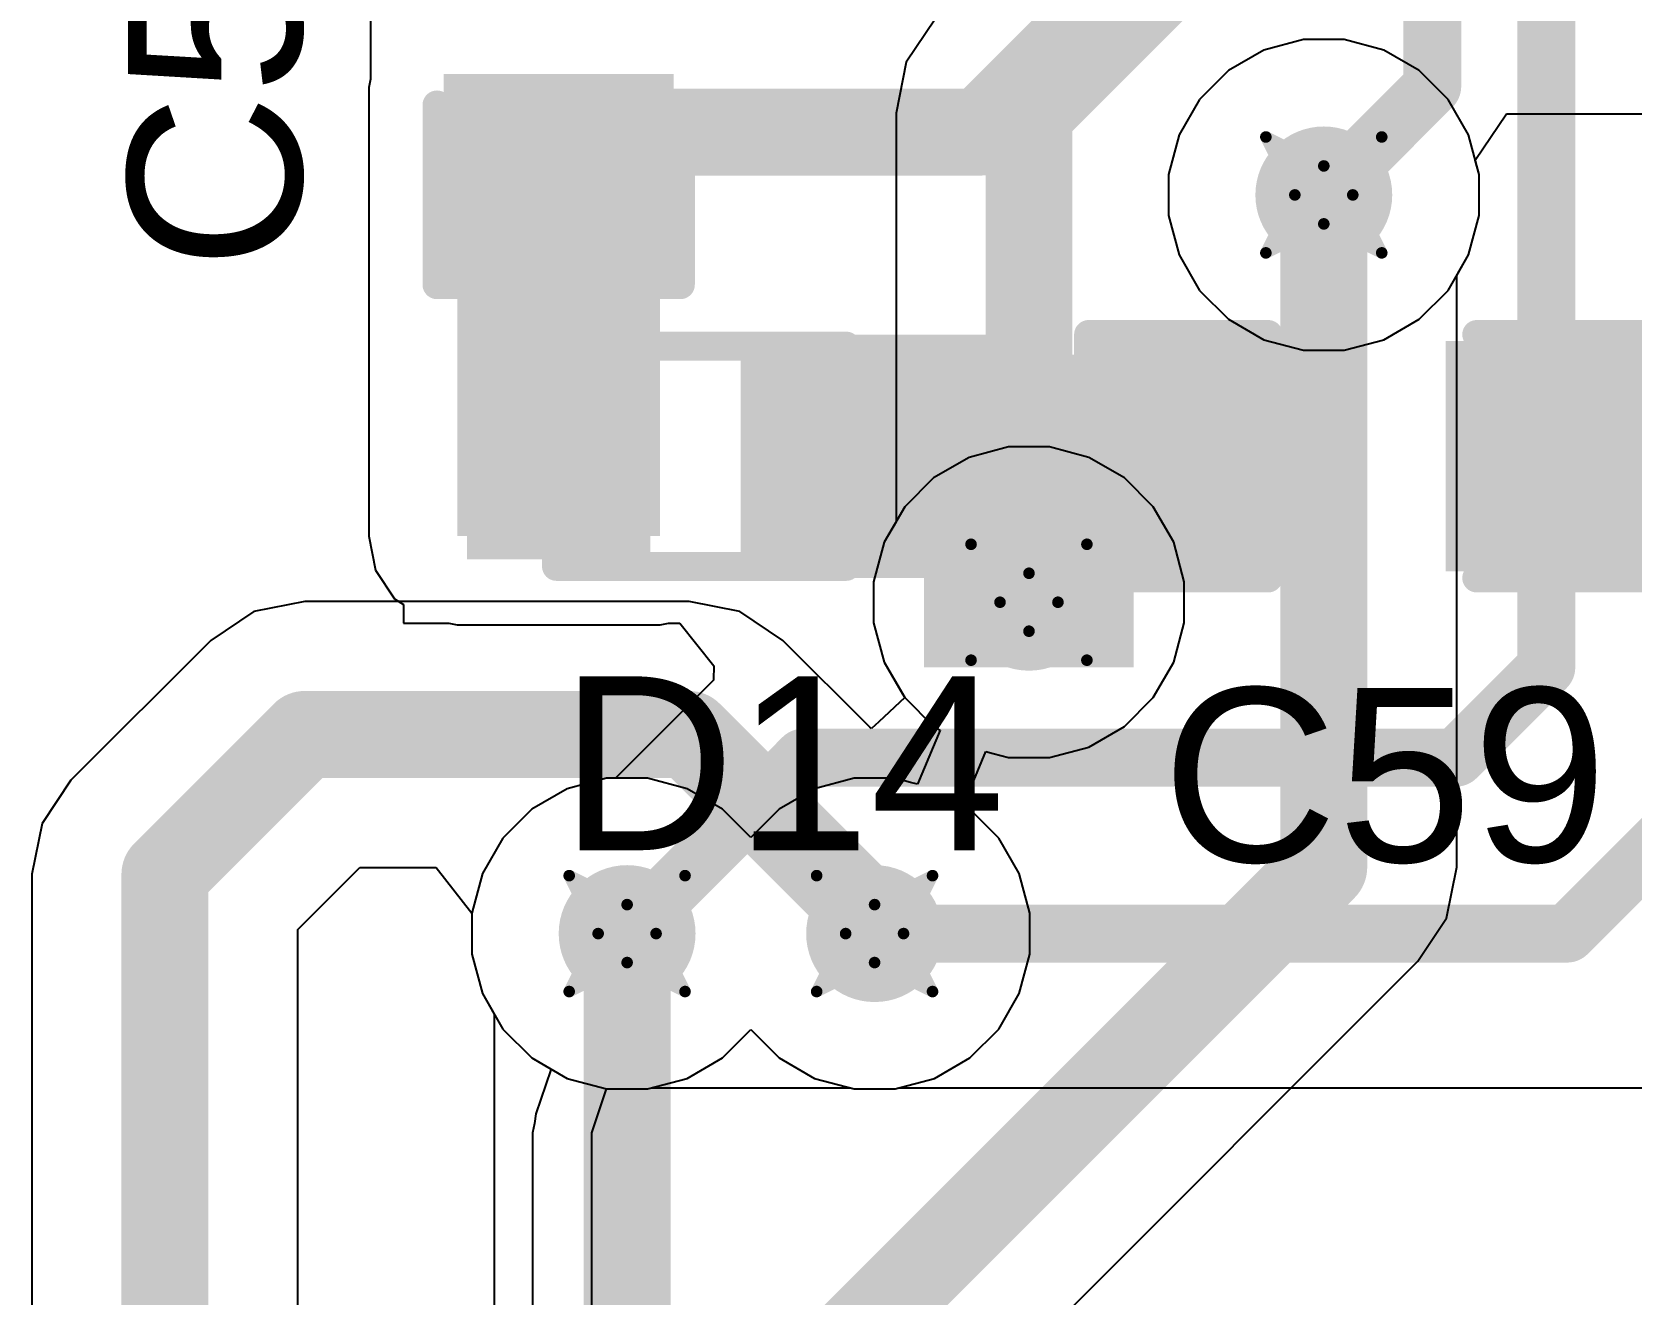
# Model space of a CAD drawing. Header units: inches. Extents: x -36 to 349, y -11 to 240.
# Drawn here: x 154.14 to 161.15, y 12.74 to 18.27 of the extents above; entities that cross this region are included whole.
import ezdxf

# ---------------------------------------------------------------- set-up
doc = ezdxf.new("R2010")
doc.units = ezdxf.units.IN
for name, color, linetype in [('Bottom Layer', 5, 'Continuous'), ('Drill Drawing', 1, 'Continuous'), ('Layer 1', 16, 'Continuous'), ('Layer 2', 76, 'Continuous'), ('Top Layer', 1, 'Continuous'), ('Top Overlay', 2, 'Continuous'), ('Top Paste', 8, 'Continuous'), ('Top Solder', 216, 'Continuous'), ('Via Holes', 16, 'Continuous')]:
    doc.layers.add(name, color=color, linetype=linetype)
doc.styles.add('Arial', font='', dxfattribs={"height": 0.2})
doc.styles.get('Arial').set_extended_font_data('Arial')

# ---------------------------------------------------------------- blocks, each defined once
blk = doc.blocks.new('SOD_523_385')
at = {"layer": 'Top Layer'}
for points in [[(-0.9, 0.35), (-0.3, 0.35), (-0.3, -0.35), (-0.9, -0.35)], [(0.3, 0.35), (0.9, 0.35), (0.9, -0.35), (0.3, -0.35)]]:
    blk.add_hatch(color=1, dxfattribs=at).paths.add_polyline_path(points)
at = {"layer": 'Top Overlay'}
for points in [[(0.6604, 0.3555), (1.4224, 0.3555), (1.4224, 0.5333), (0.6604, 0.5333)], [(0.9398, -0.3811), (1.4224, -0.3811), (1.4224, 0.3809), (0.9398, 0.3809)], [(0.6604, -0.5335), (1.4224, -0.5335), (1.4224, -0.3557), (0.6604, -0.3557)]]:
    blk.add_hatch(color=2, dxfattribs=at).paths.add_polyline_path(points)
at = {"layer": 'Top Paste'}
for points in [[(-0.9, 0.35), (-0.3, 0.35), (-0.3, -0.35), (-0.9, -0.35)], [(0.3, 0.35), (0.9, 0.35), (0.9, -0.35), (0.3, -0.35)]]:
    blk.add_hatch(color=8, dxfattribs=at).paths.add_polyline_path(points)
at = {"layer": 'Top Solder'}
for points in [[(-1.0016, 0.4516), (-0.1984, 0.4516), (-0.1984, -0.4516), (-1.0016, -0.4516)], [(0.1984, 0.4516), (1.0016, 0.4516), (1.0016, -0.4516), (0.1984, -0.4516)]]:
    blk.add_hatch(color=216, dxfattribs=at).paths.add_polyline_path(points)
at = {"layer": 'Top Overlay'}
for points in [[(-0.6096, 0.4826, 0.127, 0.127, 0), (0.6604, 0.4826, 0.127, 0.127, 0)], [(-0.6096, 0.4318, 0.127, 0.127, 0), (-0.6096, 0.4818, 0.127, 0.127, 0)], [(-0.6096, -0.4818, 0.127, 0.127, 0), (-0.6096, -0.4318, 0.127, 0.127, 0)], [(-0.6096, -0.4826, 0.127, 0.127, 0), (0.6604, -0.4826, 0.127, 0.127, 0)]]:
    blk.add_lwpolyline(points, format="xyseb", dxfattribs=at)
for points in [[(-0.6414, 0.4826, 0.0635, 0.0635, 1), (-0.5779, 0.4826, 0.0635, 0.0635, 1)], [(-0.6414, 0.4818, 0.0635, 0.0635, 1), (-0.5779, 0.4818, 0.0635, 0.0635, 1)], [(-0.6414, 0.4318, 0.0635, 0.0635, 1), (-0.5779, 0.4318, 0.0635, 0.0635, 1)], [(0.6286, 0.4826, 0.0635, 0.0635, 1), (0.6921, 0.4826, 0.0635, 0.0635, 1)], [(-0.6414, -0.4318, 0.0635, 0.0635, 1), (-0.5779, -0.4318, 0.0635, 0.0635, 1)], [(-0.6414, -0.4818, 0.0635, 0.0635, 1), (-0.5779, -0.4818, 0.0635, 0.0635, 1)], [(-0.6414, -0.4826, 0.0635, 0.0635, 1), (-0.5779, -0.4826, 0.0635, 0.0635, 1)], [(0.6286, -0.4826, 0.0635, 0.0635, 1), (0.6921, -0.4826, 0.0635, 0.0635, 1)]]:
    blk.add_lwpolyline(points, format="xyseb", close=True, dxfattribs=at)
blk = doc.blocks.new('C___0603_450')
at = {"layer": 'Top Layer'}
for points in [[(-0.381, 0.4445), (-0.381, -0.4445), (-1.143, -0.4445), (-1.143, 0.4445)], [(1.143, 0.4445), (1.143, -0.4445), (0.381, -0.4445), (0.381, 0.4445)]]:
    blk.add_hatch(color=1, dxfattribs=at).paths.add_polyline_path(points)
at = {"layer": 'Top Paste'}
for points in [[(-0.381, 0.4445), (-0.381, -0.4445), (-1.143, -0.4445), (-1.143, 0.4445)], [(1.143, 0.4445), (1.143, -0.4445), (0.381, -0.4445), (0.381, 0.4445)]]:
    blk.add_hatch(color=8, dxfattribs=at).paths.add_polyline_path(points)
at = {"layer": 'Top Solder'}
for points in [[(-0.321, 0.5045), (-0.321, -0.5045), (-1.203, -0.5045), (-1.203, 0.5045)], [(1.203, 0.5045), (1.203, -0.5045), (0.321, -0.5045), (0.321, 0.5045)]]:
    blk.add_hatch(color=216, dxfattribs=at).paths.add_polyline_path(points)
at = {"layer": 'Top Overlay'}
for points in [[(-1.2446, -0.5334, 0.127, 0.127, 0), (-1.2446, 0.5334, 0.127, 0.127, 0)], [(-1.2446, 0.5334, 0.127, 0.127, 0), (-0.4572, 0.5334, 0.127, 0.127, 0)], [(0.4572, 0.5334, 0.127, 0.127, 0), (1.2446, 0.5334, 0.127, 0.127, 0)], [(1.2446, -0.5334, 0.127, 0.127, 0), (1.2446, 0.5334, 0.127, 0.127, 0)], [(-1.2446, -0.5334, 0.127, 0.127, 0), (-0.4572, -0.5334, 0.127, 0.127, 0)], [(0.4572, -0.5334, 0.127, 0.127, 0), (1.2446, -0.5334, 0.127, 0.127, 0)]]:
    blk.add_lwpolyline(points, format="xyseb", dxfattribs=at)
for points in [[(-1.2764, 0.5334, 0.0635, 0.0635, 1), (-1.2129, 0.5334, 0.0635, 0.0635, 1)], [(-1.2764, 0.5334, 0.0635, 0.0635, 1), (-1.2129, 0.5334, 0.0635, 0.0635, 1)], [(-0.489, 0.5334, 0.0635, 0.0635, 1), (-0.4255, 0.5334, 0.0635, 0.0635, 1)], [(0.4254, 0.5334, 0.0635, 0.0635, 1), (0.4889, 0.5334, 0.0635, 0.0635, 1)], [(1.2128, 0.5334, 0.0635, 0.0635, 1), (1.2763, 0.5334, 0.0635, 0.0635, 1)], [(1.2128, 0.5334, 0.0635, 0.0635, 1), (1.2763, 0.5334, 0.0635, 0.0635, 1)], [(-1.2764, -0.5334, 0.0635, 0.0635, 1), (-1.2129, -0.5334, 0.0635, 0.0635, 1)], [(-1.2764, -0.5334, 0.0635, 0.0635, 1), (-1.2129, -0.5334, 0.0635, 0.0635, 1)], [(-0.489, -0.5334, 0.0635, 0.0635, 1), (-0.4255, -0.5334, 0.0635, 0.0635, 1)], [(0.4254, -0.5334, 0.0635, 0.0635, 1), (0.4889, -0.5334, 0.0635, 0.0635, 1)], [(1.2128, -0.5334, 0.0635, 0.0635, 1), (1.2763, -0.5334, 0.0635, 0.0635, 1)], [(1.2128, -0.5334, 0.0635, 0.0635, 1), (1.2763, -0.5334, 0.0635, 0.0635, 1)]]:
    blk.add_lwpolyline(points, format="xyseb", close=True, dxfattribs=at)
blk = doc.blocks.new('C___0603_451')
at = {"layer": 'Top Layer'}
for points in [[(-0.381, 0.4445), (-0.381, -0.4445), (-1.143, -0.4445), (-1.143, 0.4445)], [(1.143, 0.4445), (1.143, -0.4445), (0.381, -0.4445), (0.381, 0.4445)]]:
    blk.add_hatch(color=1, dxfattribs=at).paths.add_polyline_path(points)
at = {"layer": 'Top Paste'}
for points in [[(-0.381, 0.4445), (-0.381, -0.4445), (-1.143, -0.4445), (-1.143, 0.4445)], [(1.143, 0.4445), (1.143, -0.4445), (0.381, -0.4445), (0.381, 0.4445)]]:
    blk.add_hatch(color=8, dxfattribs=at).paths.add_polyline_path(points)
at = {"layer": 'Top Solder'}
for points in [[(-0.321, 0.5045), (-0.321, -0.5045), (-1.203, -0.5045), (-1.203, 0.5045)], [(1.203, 0.5045), (1.203, -0.5045), (0.321, -0.5045), (0.321, 0.5045)]]:
    blk.add_hatch(color=216, dxfattribs=at).paths.add_polyline_path(points)
at = {"layer": 'Top Overlay'}
for points in [[(-1.2446, 0.5334, 0.127, 0.127, 0), (-1.2446, -0.5334, 0.127, 0.127, 0)], [(-1.2446, 0.5334, 0.127, 0.127, 0), (-0.4572, 0.5334, 0.127, 0.127, 0)], [(0.4572, 0.5334, 0.127, 0.127, 0), (1.2446, 0.5334, 0.127, 0.127, 0)], [(1.2446, 0.5334, 0.127, 0.127, 0), (1.2446, -0.5334, 0.127, 0.127, 0)], [(-1.2446, -0.5334, 0.127, 0.127, 0), (-0.4572, -0.5334, 0.127, 0.127, 0)], [(0.4572, -0.5334, 0.127, 0.127, 0), (1.2446, -0.5334, 0.127, 0.127, 0)]]:
    blk.add_lwpolyline(points, format="xyseb", dxfattribs=at)
for points in [[(-1.2763, 0.5334, 0.0635, 0.0635, 1), (-1.2128, 0.5334, 0.0635, 0.0635, 1)], [(-1.2763, 0.5334, 0.0635, 0.0635, 1), (-1.2128, 0.5334, 0.0635, 0.0635, 1)], [(-0.4889, 0.5334, 0.0635, 0.0635, 1), (-0.4254, 0.5334, 0.0635, 0.0635, 1)], [(0.4255, 0.5334, 0.0635, 0.0635, 1), (0.489, 0.5334, 0.0635, 0.0635, 1)], [(1.2129, 0.5334, 0.0635, 0.0635, 1), (1.2764, 0.5334, 0.0635, 0.0635, 1)], [(1.2129, 0.5334, 0.0635, 0.0635, 1), (1.2764, 0.5334, 0.0635, 0.0635, 1)], [(-1.2763, -0.5334, 0.0635, 0.0635, 1), (-1.2128, -0.5334, 0.0635, 0.0635, 1)], [(-1.2763, -0.5334, 0.0635, 0.0635, 1), (-1.2128, -0.5334, 0.0635, 0.0635, 1)], [(-0.4889, -0.5334, 0.0635, 0.0635, 1), (-0.4254, -0.5334, 0.0635, 0.0635, 1)], [(0.4255, -0.5334, 0.0635, 0.0635, 1), (0.489, -0.5334, 0.0635, 0.0635, 1)], [(1.2129, -0.5334, 0.0635, 0.0635, 1), (1.2764, -0.5334, 0.0635, 0.0635, 1)], [(1.2129, -0.5334, 0.0635, 0.0635, 1), (1.2764, -0.5334, 0.0635, 0.0635, 1)]]:
    blk.add_lwpolyline(points, format="xyseb", close=True, dxfattribs=at)

msp = doc.modelspace()

# ---------------------------------------------------------------- hatches: boundary and pattern name
at = {"layer": 'Bottom Layer'}
h = msp.add_hatch(color=5, dxfattribs=at)
edge = h.paths.add_edge_path()
edge.add_arc((159.8031, 17.5536), 0.3, 0, 360)
h = msp.add_hatch(color=5, dxfattribs=at)
edge = h.paths.add_edge_path()
edge.add_arc((158.5105, 15.7686), 0.3, 0, 360)
h = msp.add_hatch(color=5, dxfattribs=at)
edge = h.paths.add_edge_path()
edge.add_arc((156.7486, 14.3164), 0.3, 0, 360)
h = msp.add_hatch(color=5, dxfattribs=at)
edge = h.paths.add_edge_path()
edge.add_arc((157.8336, 14.3164), 0.3, 0, 360)
at = {"layer": 'Layer 1'}
h = msp.add_hatch(color=16, dxfattribs=at)
edge = h.paths.add_edge_path()
edge.add_arc((159.8031, 17.5536), 0.3, 0, 360)
h = msp.add_hatch(color=16, dxfattribs=at)
edge = h.paths.add_edge_path()
edge.add_arc((158.5105, 15.7686), 0.3, 0, 360)
h = msp.add_hatch(color=16, dxfattribs=at)
edge = h.paths.add_edge_path()
edge.add_arc((156.7486, 14.3164), 0.3, 0, 360)
h = msp.add_hatch(color=16, dxfattribs=at)
edge = h.paths.add_edge_path()
edge.add_arc((157.8336, 14.3164), 0.3, 0, 360)
at = {"layer": 'Layer 2'}
h = msp.add_hatch(color=76, dxfattribs=at)
edge = h.paths.add_edge_path()
edge.add_arc((159.8031, 17.5536), 0.3, 0, 360)
h = msp.add_hatch(color=76, dxfattribs=at)
edge = h.paths.add_edge_path()
edge.add_arc((158.5105, 15.7686), 0.3, 0, 360)
h = msp.add_hatch(color=76, dxfattribs=at)
edge = h.paths.add_edge_path()
edge.add_arc((156.7486, 14.3164), 0.3, 0, 360)
h = msp.add_hatch(color=76, dxfattribs=at)
edge = h.paths.add_edge_path()
edge.add_arc((157.8336, 14.3164), 0.3, 0, 360)
at = {"layer": 'Top Layer'}
for points in [[(156.0041, 16.0584), (156.8931, 16.0584), (156.8931, 18.024), (156.0041, 18.024)], [(157.3486, 15.9639), (159.6356, 15.9639), (159.6356, 16.8529), (157.3486, 16.8529)], [(158.0502, 15.483), (158.9702, 15.483), (158.9702, 16.8529), (158.0502, 16.8529)]]:
    msp.add_hatch(color=1, dxfattribs=at).paths.add_polyline_path(points)
h = msp.add_hatch(color=1, dxfattribs=at)
edge = h.paths.add_edge_path()
edge.add_arc((159.8031, 17.5536), 0.3, 0, 360)
h = msp.add_hatch(color=1, dxfattribs=at)
edge = h.paths.add_edge_path()
edge.add_arc((158.5105, 15.7686), 0.3, 0, 360)
h = msp.add_hatch(color=1, dxfattribs=at)
edge = h.paths.add_edge_path()
edge.add_arc((156.7486, 14.3164), 0.3, 0, 360)
h = msp.add_hatch(color=1, dxfattribs=at)
edge = h.paths.add_edge_path()
edge.add_arc((157.8336, 14.3164), 0.3, 0, 360)
at = {"layer": 'Via Holes'}
h = msp.add_hatch(color=7, dxfattribs=at)
edge = h.paths.add_edge_path()
edge.add_arc((159.8031, 17.5536), 0.15, 0, 360)
h = msp.add_hatch(color=7, dxfattribs=at)
edge = h.paths.add_edge_path()
edge.add_arc((158.5105, 15.7686), 0.15, 0, 360)
h = msp.add_hatch(color=7, dxfattribs=at)
edge = h.paths.add_edge_path()
edge.add_arc((156.7486, 14.3164), 0.15, 0, 360)
h = msp.add_hatch(color=7, dxfattribs=at)
edge = h.paths.add_edge_path()
edge.add_arc((157.8336, 14.3164), 0.15, 0, 360)

# ---------------------------------------------------------------- linework, layer by layer
at = {"layer": 'Bottom Layer'}
for p, q in [((158.0985, 18.3246), (157.9722, 18.1356)), ((157.9722, 18.1356), (157.9279, 17.9126)), ((157.9279, 17.9126), (157.9279, 16.1214)), ((160.4674, 17.7055), (160.6035, 17.9085)), ((160.6035, 17.9085), (161.6272, 17.9085)), ((160.4841, 17.6433), (160.4674, 17.7055)), ((160.4841, 17.464), (160.4841, 17.6433)), ((160.4377, 17.2908), (160.4841, 17.464)), ((160.3858, 17.2009), (160.4377, 17.2908)), ((160.3858, 14.6077), (160.3858, 17.2009)), ((157.9279, 16.1214), (157.876, 16.0315)), ((157.876, 16.0315), (157.8295, 15.8583)), ((157.8295, 15.8583), (157.8295, 15.679)), ((155.112, 15.7276), (154.923, 15.6012)), ((155.335, 15.7719), (155.112, 15.7276)), ((157.02, 15.7719), (155.335, 15.7719)), ((157.243, 15.7276), (157.02, 15.7719)), ((157.432, 15.6012), (157.243, 15.7276)), ((157.8295, 15.679), (157.876, 15.5058)), ((154.923, 15.6012), (154.31, 14.9883)), ((157.8125, 15.2207), (157.432, 15.6012)), ((157.876, 15.5058), (157.9558, 15.3674)), ((157.9558, 15.3674), (157.9656, 15.3505)), ((157.9656, 15.3505), (157.8515, 15.2445)), ((157.8198, 15.215), (157.8125, 15.2207)), ((157.8515, 15.2445), (157.8198, 15.215)), ((157.8515, 15.2445), (157.8515, 15.2445)), ((154.31, 14.9883), (154.1837, 14.7992)), ((154.1837, 14.7992), (154.1393, 14.5762)), ((155.3047, 14.3349), (155.5764, 14.6065)), ((155.5764, 14.6065), (155.9112, 14.6065)), ((155.9112, 14.6065), (156.0676, 14.406)), ((160.3414, 14.3847), (160.3858, 14.6077)), ((154.1393, 14.5762), (154.1393, 8.694)), ((156.0676, 14.406), (156.0676, 14.2267)), ((160.2151, 14.1957), (160.3414, 14.3847)), ((155.3047, 9.3529), (155.3047, 14.3349)), ((156.0676, 14.2267), (156.114, 14.0535)), ((158.3105, 12.2911), (160.2151, 14.1957)), ((156.114, 14.0535), (156.1659, 13.9636)), ((156.1659, 13.9636), (156.1659, 9.5165))]:
    msp.add_line(p, q, dxfattribs=at)
for points in [[(158.5105, 17.9126, 0.381, 0.381, 0), (159.0892, 18.4912, 0.381, 0.381, 0)], [(158.5105, 15.7686, 0.381, 0.381, 0), (158.5105, 17.9126, 0.381, 0.381, 0)], [(159.8031, 14.6077, 0.381, 0.381, 0), (159.8031, 17.5536, 0.381, 0.381, 0)], [(154.722, 14.5762, 0.381, 0.381, 0), (155.335, 15.1892, 0.381, 0.381, 0)], [(155.335, 15.1892, 0.381, 0.381, 0), (157.02, 15.1892, 0.381, 0.381, 0)], [(157.02, 15.1892, 0.381, 0.381, 0), (157.8336, 14.3756, 0.381, 0.381, 0)], [(157.7278, 12.5324, 0.381, 0.381, 0), (159.8031, 14.6077, 0.381, 0.381, 0)], [(154.722, 8.3412, 0.381, 0.381, 0), (154.722, 14.5762, 0.381, 0.381, 0)], [(157.8336, 14.3164, 0.381, 0.381, 0), (157.8336, 14.3756, 0.381, 0.381, 0)], [(156.7486, 7.8778, 0.381, 0.381, 0), (156.7486, 14.3164, 0.381, 0.381, 0)]]:
    msp.add_lwpolyline(points, format="xyseb", dxfattribs=at)
for points in [[(158.4153, 17.9126, 0.1905, 0.1905, 1), (158.6058, 17.9126, 0.1905, 0.1905, 1)], [(158.4153, 17.9126, 0.1905, 0.1905, 1), (158.6058, 17.9126, 0.1905, 0.1905, 1)], [(159.7078, 17.5536, 0.1905, 0.1905, 1), (159.8983, 17.5536, 0.1905, 0.1905, 1)], [(158.4153, 15.7686, 0.1905, 0.1905, 1), (158.6058, 15.7686, 0.1905, 0.1905, 1)], [(155.2398, 15.1892, 0.1905, 0.1905, 1), (155.4303, 15.1892, 0.1905, 0.1905, 1)], [(155.2398, 15.1892, 0.1905, 0.1905, 1), (155.4303, 15.1892, 0.1905, 0.1905, 1)], [(156.9248, 15.1892, 0.1905, 0.1905, 1), (157.1153, 15.1892, 0.1905, 0.1905, 1)], [(156.9248, 15.1892, 0.1905, 0.1905, 1), (157.1153, 15.1892, 0.1905, 0.1905, 1)], [(159.7078, 14.6077, 0.1905, 0.1905, 1), (159.8983, 14.6077, 0.1905, 0.1905, 1)], [(159.7078, 14.6077, 0.1905, 0.1905, 1), (159.8983, 14.6077, 0.1905, 0.1905, 1)], [(154.6268, 14.5762, 0.1905, 0.1905, 1), (154.8173, 14.5762, 0.1905, 0.1905, 1)], [(154.6268, 14.5762, 0.1905, 0.1905, 1), (154.8173, 14.5762, 0.1905, 0.1905, 1)], [(157.7383, 14.3756, 0.1905, 0.1905, 1), (157.9288, 14.3756, 0.1905, 0.1905, 1)], [(157.7383, 14.3756, 0.1905, 0.1905, 1), (157.9288, 14.3756, 0.1905, 0.1905, 1)], [(156.6533, 14.3164, 0.1905, 0.1905, 1), (156.8438, 14.3164, 0.1905, 0.1905, 1)], [(157.7383, 14.3164, 0.1905, 0.1905, 1), (157.9288, 14.3164, 0.1905, 0.1905, 1)]]:
    msp.add_lwpolyline(points, format="xyseb", close=True, dxfattribs=at)
at = {"layer": 'Drill Drawing'}
for points in [[(159.5491, 17.8076, 0.0508, 0.0508, 0), (159.8031, 17.6806, 0.0508, 0.0508, 0)], [(159.5491, 17.8076, 0.0508, 0.0508, 0), (159.6761, 17.5536, 0.0508, 0.0508, 0)], [(159.8031, 17.6806, 0.0508, 0.0508, 0), (160.0571, 17.8076, 0.0508, 0.0508, 0)], [(159.9301, 17.5536, 0.0508, 0.0508, 0), (160.0571, 17.8076, 0.0508, 0.0508, 0)], [(159.5491, 17.2996, 0.0508, 0.0508, 0), (159.6761, 17.5536, 0.0508, 0.0508, 0)], [(159.9301, 17.5536, 0.0508, 0.0508, 0), (160.0571, 17.2996, 0.0508, 0.0508, 0)], [(159.5491, 17.2996, 0.0508, 0.0508, 0), (159.8031, 17.4266, 0.0508, 0.0508, 0)], [(159.8031, 17.4266, 0.0508, 0.0508, 0), (160.0571, 17.2996, 0.0508, 0.0508, 0)], [(158.2565, 16.0226, 0.0508, 0.0508, 0), (158.5105, 15.8956, 0.0508, 0.0508, 0)], [(158.2565, 16.0226, 0.0508, 0.0508, 0), (158.3835, 15.7686, 0.0508, 0.0508, 0)], [(158.5105, 15.8956, 0.0508, 0.0508, 0), (158.7645, 16.0226, 0.0508, 0.0508, 0)], [(158.6375, 15.7686, 0.0508, 0.0508, 0), (158.7645, 16.0226, 0.0508, 0.0508, 0)], [(158.2565, 15.5146, 0.0508, 0.0508, 0), (158.3835, 15.7686, 0.0508, 0.0508, 0)], [(158.6375, 15.7686, 0.0508, 0.0508, 0), (158.7645, 15.5146, 0.0508, 0.0508, 0)], [(158.2565, 15.5146, 0.0508, 0.0508, 0), (158.5105, 15.6416, 0.0508, 0.0508, 0)], [(158.5105, 15.6416, 0.0508, 0.0508, 0), (158.7645, 15.5146, 0.0508, 0.0508, 0)], [(156.4946, 14.5704, 0.0508, 0.0508, 0), (156.7486, 14.4434, 0.0508, 0.0508, 0)], [(156.4946, 14.5704, 0.0508, 0.0508, 0), (156.6216, 14.3164, 0.0508, 0.0508, 0)], [(156.7486, 14.4434, 0.0508, 0.0508, 0), (157.0026, 14.5704, 0.0508, 0.0508, 0)], [(156.8756, 14.3164, 0.0508, 0.0508, 0), (157.0026, 14.5704, 0.0508, 0.0508, 0)], [(157.5796, 14.5704, 0.0508, 0.0508, 0), (157.8336, 14.4434, 0.0508, 0.0508, 0)], [(157.5796, 14.5704, 0.0508, 0.0508, 0), (157.7066, 14.3164, 0.0508, 0.0508, 0)], [(157.8336, 14.4434, 0.0508, 0.0508, 0), (158.0876, 14.5704, 0.0508, 0.0508, 0)], [(157.9606, 14.3164, 0.0508, 0.0508, 0), (158.0876, 14.5704, 0.0508, 0.0508, 0)], [(156.4946, 14.0624, 0.0508, 0.0508, 0), (156.6216, 14.3164, 0.0508, 0.0508, 0)], [(156.8756, 14.3164, 0.0508, 0.0508, 0), (157.0026, 14.0624, 0.0508, 0.0508, 0)], [(157.5796, 14.0624, 0.0508, 0.0508, 0), (157.7066, 14.3164, 0.0508, 0.0508, 0)], [(157.9606, 14.3164, 0.0508, 0.0508, 0), (158.0876, 14.0624, 0.0508, 0.0508, 0)], [(156.4946, 14.0624, 0.0508, 0.0508, 0), (156.7486, 14.1894, 0.0508, 0.0508, 0)], [(156.7486, 14.1894, 0.0508, 0.0508, 0), (157.0026, 14.0624, 0.0508, 0.0508, 0)], [(157.5796, 14.0624, 0.0508, 0.0508, 0), (157.8336, 14.1894, 0.0508, 0.0508, 0)], [(157.8336, 14.1894, 0.0508, 0.0508, 0), (158.0876, 14.0624, 0.0508, 0.0508, 0)]]:
    msp.add_lwpolyline(points, format="xyseb", dxfattribs=at)
for points in [[(159.5364, 17.8076, 0.0254, 0.0254, 1), (159.5618, 17.8076, 0.0254, 0.0254, 1)], [(159.5364, 17.8076, 0.0254, 0.0254, 1), (159.5618, 17.8076, 0.0254, 0.0254, 1)], [(160.0444, 17.8076, 0.0254, 0.0254, 1), (160.0698, 17.8076, 0.0254, 0.0254, 1)], [(160.0444, 17.8076, 0.0254, 0.0254, 1), (160.0698, 17.8076, 0.0254, 0.0254, 1)], [(159.7904, 17.6806, 0.0254, 0.0254, 1), (159.8158, 17.6806, 0.0254, 0.0254, 1)], [(159.7904, 17.6806, 0.0254, 0.0254, 1), (159.8158, 17.6806, 0.0254, 0.0254, 1)], [(159.6634, 17.5536, 0.0254, 0.0254, 1), (159.6888, 17.5536, 0.0254, 0.0254, 1)], [(159.6634, 17.5536, 0.0254, 0.0254, 1), (159.6888, 17.5536, 0.0254, 0.0254, 1)], [(159.9174, 17.5536, 0.0254, 0.0254, 1), (159.9428, 17.5536, 0.0254, 0.0254, 1)], [(159.9174, 17.5536, 0.0254, 0.0254, 1), (159.9428, 17.5536, 0.0254, 0.0254, 1)], [(159.7904, 17.4266, 0.0254, 0.0254, 1), (159.8158, 17.4266, 0.0254, 0.0254, 1)], [(159.7904, 17.4266, 0.0254, 0.0254, 1), (159.8158, 17.4266, 0.0254, 0.0254, 1)], [(159.5364, 17.2996, 0.0254, 0.0254, 1), (159.5618, 17.2996, 0.0254, 0.0254, 1)], [(159.5364, 17.2996, 0.0254, 0.0254, 1), (159.5618, 17.2996, 0.0254, 0.0254, 1)], [(160.0444, 17.2996, 0.0254, 0.0254, 1), (160.0698, 17.2996, 0.0254, 0.0254, 1)], [(160.0444, 17.2996, 0.0254, 0.0254, 1), (160.0698, 17.2996, 0.0254, 0.0254, 1)], [(158.2438, 16.0226, 0.0254, 0.0254, 1), (158.2692, 16.0226, 0.0254, 0.0254, 1)], [(158.2438, 16.0226, 0.0254, 0.0254, 1), (158.2692, 16.0226, 0.0254, 0.0254, 1)], [(158.7518, 16.0226, 0.0254, 0.0254, 1), (158.7772, 16.0226, 0.0254, 0.0254, 1)], [(158.7518, 16.0226, 0.0254, 0.0254, 1), (158.7772, 16.0226, 0.0254, 0.0254, 1)], [(158.4978, 15.8956, 0.0254, 0.0254, 1), (158.5232, 15.8956, 0.0254, 0.0254, 1)], [(158.4978, 15.8956, 0.0254, 0.0254, 1), (158.5232, 15.8956, 0.0254, 0.0254, 1)], [(158.3708, 15.7686, 0.0254, 0.0254, 1), (158.3962, 15.7686, 0.0254, 0.0254, 1)], [(158.3708, 15.7686, 0.0254, 0.0254, 1), (158.3962, 15.7686, 0.0254, 0.0254, 1)], [(158.6248, 15.7686, 0.0254, 0.0254, 1), (158.6502, 15.7686, 0.0254, 0.0254, 1)], [(158.6248, 15.7686, 0.0254, 0.0254, 1), (158.6502, 15.7686, 0.0254, 0.0254, 1)], [(158.4978, 15.6416, 0.0254, 0.0254, 1), (158.5232, 15.6416, 0.0254, 0.0254, 1)], [(158.4978, 15.6416, 0.0254, 0.0254, 1), (158.5232, 15.6416, 0.0254, 0.0254, 1)], [(158.2438, 15.5146, 0.0254, 0.0254, 1), (158.2692, 15.5146, 0.0254, 0.0254, 1)], [(158.2438, 15.5146, 0.0254, 0.0254, 1), (158.2692, 15.5146, 0.0254, 0.0254, 1)], [(158.7518, 15.5146, 0.0254, 0.0254, 1), (158.7772, 15.5146, 0.0254, 0.0254, 1)], [(158.7518, 15.5146, 0.0254, 0.0254, 1), (158.7772, 15.5146, 0.0254, 0.0254, 1)], [(156.4819, 14.5704, 0.0254, 0.0254, 1), (156.5073, 14.5704, 0.0254, 0.0254, 1)], [(156.4819, 14.5704, 0.0254, 0.0254, 1), (156.5073, 14.5704, 0.0254, 0.0254, 1)], [(156.9899, 14.5704, 0.0254, 0.0254, 1), (157.0153, 14.5704, 0.0254, 0.0254, 1)], [(156.9899, 14.5704, 0.0254, 0.0254, 1), (157.0153, 14.5704, 0.0254, 0.0254, 1)], [(157.5669, 14.5704, 0.0254, 0.0254, 1), (157.5923, 14.5704, 0.0254, 0.0254, 1)], [(157.5669, 14.5704, 0.0254, 0.0254, 1), (157.5923, 14.5704, 0.0254, 0.0254, 1)], [(158.0749, 14.5704, 0.0254, 0.0254, 1), (158.1003, 14.5704, 0.0254, 0.0254, 1)], [(158.0749, 14.5704, 0.0254, 0.0254, 1), (158.1003, 14.5704, 0.0254, 0.0254, 1)], [(156.7359, 14.4434, 0.0254, 0.0254, 1), (156.7613, 14.4434, 0.0254, 0.0254, 1)], [(156.7359, 14.4434, 0.0254, 0.0254, 1), (156.7613, 14.4434, 0.0254, 0.0254, 1)], [(157.8209, 14.4434, 0.0254, 0.0254, 1), (157.8463, 14.4434, 0.0254, 0.0254, 1)], [(157.8209, 14.4434, 0.0254, 0.0254, 1), (157.8463, 14.4434, 0.0254, 0.0254, 1)], [(156.6089, 14.3164, 0.0254, 0.0254, 1), (156.6343, 14.3164, 0.0254, 0.0254, 1)], [(156.6089, 14.3164, 0.0254, 0.0254, 1), (156.6343, 14.3164, 0.0254, 0.0254, 1)], [(156.8629, 14.3164, 0.0254, 0.0254, 1), (156.8883, 14.3164, 0.0254, 0.0254, 1)], [(156.8629, 14.3164, 0.0254, 0.0254, 1), (156.8883, 14.3164, 0.0254, 0.0254, 1)], [(157.6939, 14.3164, 0.0254, 0.0254, 1), (157.7193, 14.3164, 0.0254, 0.0254, 1)], [(157.6939, 14.3164, 0.0254, 0.0254, 1), (157.7193, 14.3164, 0.0254, 0.0254, 1)], [(157.9479, 14.3164, 0.0254, 0.0254, 1), (157.9733, 14.3164, 0.0254, 0.0254, 1)], [(157.9479, 14.3164, 0.0254, 0.0254, 1), (157.9733, 14.3164, 0.0254, 0.0254, 1)], [(156.7359, 14.1894, 0.0254, 0.0254, 1), (156.7613, 14.1894, 0.0254, 0.0254, 1)], [(156.7359, 14.1894, 0.0254, 0.0254, 1), (156.7613, 14.1894, 0.0254, 0.0254, 1)], [(157.8209, 14.1894, 0.0254, 0.0254, 1), (157.8463, 14.1894, 0.0254, 0.0254, 1)], [(157.8209, 14.1894, 0.0254, 0.0254, 1), (157.8463, 14.1894, 0.0254, 0.0254, 1)], [(156.4819, 14.0624, 0.0254, 0.0254, 1), (156.5073, 14.0624, 0.0254, 0.0254, 1)], [(156.4819, 14.0624, 0.0254, 0.0254, 1), (156.5073, 14.0624, 0.0254, 0.0254, 1)], [(156.9899, 14.0624, 0.0254, 0.0254, 1), (157.0153, 14.0624, 0.0254, 0.0254, 1)], [(156.9899, 14.0624, 0.0254, 0.0254, 1), (157.0153, 14.0624, 0.0254, 0.0254, 1)], [(157.5669, 14.0624, 0.0254, 0.0254, 1), (157.5923, 14.0624, 0.0254, 0.0254, 1)], [(157.5669, 14.0624, 0.0254, 0.0254, 1), (157.5923, 14.0624, 0.0254, 0.0254, 1)], [(158.0749, 14.0624, 0.0254, 0.0254, 1), (158.1003, 14.0624, 0.0254, 0.0254, 1)], [(158.0749, 14.0624, 0.0254, 0.0254, 1), (158.1003, 14.0624, 0.0254, 0.0254, 1)]]:
    msp.add_lwpolyline(points, format="xyseb", close=True, dxfattribs=at)
at = {"layer": 'Layer 1'}
for p, q in [((159.7134, 18.2346), (159.5402, 18.1882)), ((159.8927, 18.2346), (159.7134, 18.2346)), ((160.0659, 18.1882), (159.8927, 18.2346)), ((159.5402, 18.1882), (159.3849, 18.0986)), ((160.2212, 18.0986), (160.0659, 18.1882)), ((159.3849, 18.0986), (159.2581, 17.9718)), ((160.348, 17.9718), (160.2212, 18.0986)), ((159.2581, 17.9718), (159.1685, 17.8165)), ((160.4377, 17.8165), (160.348, 17.9718)), ((159.1685, 17.8165), (159.1221, 17.6433)), ((160.4841, 17.6433), (160.4377, 17.8165)), ((159.1221, 17.6433), (159.1221, 17.464)), ((160.4841, 17.464), (160.4841, 17.6433)), ((159.1221, 17.464), (159.1685, 17.2908)), ((160.4377, 17.2908), (160.4841, 17.464)), ((159.1685, 17.2908), (159.2581, 17.1355)), ((160.348, 17.1355), (160.4377, 17.2908)), ((159.2581, 17.1355), (159.3849, 17.0087)), ((160.2212, 17.0087), (160.348, 17.1355)), ((159.3849, 17.0087), (159.5402, 16.9191)), ((160.0659, 16.9191), (160.2212, 17.0087)), ((159.5402, 16.9191), (159.7134, 16.8726)), ((159.8927, 16.8726), (160.0659, 16.9191)), ((159.7134, 16.8726), (159.8927, 16.8726)), ((158.4209, 16.4496), (158.2477, 16.4032)), ((158.6002, 16.4496), (158.4209, 16.4496)), ((158.7734, 16.4032), (158.6002, 16.4496)), ((158.2477, 16.4032), (158.0924, 16.3136)), ((158.9287, 16.3136), (158.7734, 16.4032)), ((158.0924, 16.3136), (157.9656, 16.1868)), ((159.0555, 16.1868), (158.9287, 16.3136)), ((157.9656, 16.1868), (157.876, 16.0315)), ((159.1451, 16.0315), (159.0555, 16.1868)), ((157.876, 16.0315), (157.8295, 15.8583)), ((159.1915, 15.8583), (159.1451, 16.0315)), ((157.8295, 15.8583), (157.8295, 15.679)), ((159.1915, 15.679), (159.1915, 15.8583)), ((157.8295, 15.679), (157.876, 15.5058)), ((159.1451, 15.5058), (159.1915, 15.679)), ((157.876, 15.5058), (157.9656, 15.3505)), ((159.0555, 15.3505), (159.1451, 15.5058)), ((157.9656, 15.3505), (158.0924, 15.2237)), ((158.9287, 15.2237), (159.0555, 15.3505)), ((158.0924, 15.2237), (158.1204, 15.2075)), ((158.7734, 15.134), (158.9287, 15.2237)), ((158.1204, 15.2075), (158.0224, 14.9708)), ((158.2237, 14.8775), (158.3218, 15.1142)), ((158.3218, 15.1142), (158.3532, 15.1058)), ((158.3532, 15.1058), (158.4209, 15.0876)), ((158.4209, 15.0876), (158.6002, 15.0876)), ((158.6002, 15.0876), (158.7734, 15.134)), ((156.4857, 14.951), (156.3305, 14.8613)), ((156.6589, 14.9974), (156.4857, 14.951)), ((156.8383, 14.9974), (156.6589, 14.9974)), ((157.0115, 14.951), (156.8383, 14.9974)), ((157.1667, 14.8613), (157.0115, 14.951)), ((157.5707, 14.951), (157.4154, 14.8613)), ((157.7439, 14.9974), (157.5707, 14.951)), ((157.9232, 14.9974), (157.7439, 14.9974)), ((157.991, 14.9792), (157.9232, 14.9974)), ((158.0224, 14.9708), (157.991, 14.9792)), ((158.2517, 14.8613), (158.2237, 14.8775)), ((156.3305, 14.8613), (156.2037, 14.7345)), ((157.2911, 14.737), (157.1667, 14.8613)), ((157.4154, 14.8613), (157.2911, 14.737)), ((158.3785, 14.7345), (158.2517, 14.8613)), ((156.2037, 14.7345), (156.114, 14.5792)), ((158.4682, 14.5792), (158.3785, 14.7345)), ((156.114, 14.5792), (156.0676, 14.406)), ((158.5146, 14.406), (158.4682, 14.5792)), ((156.0676, 14.406), (156.0676, 14.2267)), ((158.5146, 14.2267), (158.5146, 14.406)), ((156.0676, 14.2267), (156.114, 14.0535)), ((158.4682, 14.0535), (158.5146, 14.2267)), ((156.114, 14.0535), (156.2037, 13.8982)), ((158.3785, 13.8982), (158.4682, 14.0535)), ((156.2037, 13.8982), (156.3305, 13.7714)), ((157.1667, 13.7714), (157.2911, 13.8958)), ((157.2911, 13.8958), (157.4154, 13.7714)), ((158.2517, 13.7714), (158.3785, 13.8982)), ((156.3305, 13.7714), (156.4857, 13.6818)), ((157.0115, 13.6818), (157.1667, 13.7714)), ((157.4154, 13.7714), (157.5707, 13.6818)), ((158.0964, 13.6818), (158.2517, 13.7714)), ((156.4857, 13.6818), (156.6589, 13.6354)), ((156.8383, 13.6354), (157.0115, 13.6818)), ((157.5707, 13.6818), (157.7439, 13.6354)), ((157.9232, 13.6354), (158.0964, 13.6818)), ((156.6589, 13.6354), (156.8383, 13.6354)), ((157.7439, 13.6354), (157.9232, 13.6354))]:
    msp.add_line(p, q, dxfattribs=at)
at = {"layer": 'Layer 2'}
for p, q in [((159.7134, 18.2346), (159.5402, 18.1882)), ((159.8927, 18.2346), (159.7134, 18.2346)), ((160.0659, 18.1882), (159.8927, 18.2346)), ((159.5402, 18.1882), (159.3849, 18.0986)), ((160.2212, 18.0986), (160.0659, 18.1882)), ((159.3849, 18.0986), (159.2581, 17.9718)), ((160.348, 17.9718), (160.2212, 18.0986)), ((159.2581, 17.9718), (159.1685, 17.8165)), ((160.4377, 17.8165), (160.348, 17.9718)), ((159.1685, 17.8165), (159.1221, 17.6433)), ((160.4841, 17.6433), (160.4377, 17.8165)), ((159.1221, 17.6433), (159.1221, 17.464)), ((160.4841, 17.464), (160.4841, 17.6433)), ((159.1221, 17.464), (159.1685, 17.2908)), ((160.4377, 17.2908), (160.4841, 17.464)), ((159.1685, 17.2908), (159.2581, 17.1355)), ((160.348, 17.1355), (160.4377, 17.2908)), ((159.2581, 17.1355), (159.3849, 17.0087)), ((160.2212, 17.0087), (160.348, 17.1355)), ((159.3849, 17.0087), (159.5402, 16.9191)), ((160.0659, 16.9191), (160.2212, 17.0087)), ((159.5402, 16.9191), (159.7134, 16.8726)), ((159.8927, 16.8726), (160.0659, 16.9191)), ((159.7134, 16.8726), (159.8927, 16.8726)), ((158.4209, 16.4496), (158.2477, 16.4032)), ((158.6002, 16.4496), (158.4209, 16.4496)), ((158.7734, 16.4032), (158.6002, 16.4496)), ((158.2477, 16.4032), (158.0924, 16.3136)), ((158.9287, 16.3136), (158.7734, 16.4032)), ((158.0924, 16.3136), (157.9656, 16.1868)), ((159.0555, 16.1868), (158.9287, 16.3136)), ((157.9656, 16.1868), (157.876, 16.0315)), ((159.1451, 16.0315), (159.0555, 16.1868)), ((157.876, 16.0315), (157.8295, 15.8583)), ((159.1915, 15.8583), (159.1451, 16.0315)), ((157.8295, 15.8583), (157.8295, 15.679)), ((159.1915, 15.679), (159.1915, 15.8583)), ((157.8295, 15.679), (157.876, 15.5058)), ((159.1451, 15.5058), (159.1915, 15.679)), ((157.876, 15.5058), (157.9656, 15.3505)), ((159.0555, 15.3505), (159.1451, 15.5058)), ((157.9656, 15.3505), (158.0924, 15.2237)), ((158.9287, 15.2237), (159.0555, 15.3505)), ((158.0924, 15.2237), (158.1204, 15.2075)), ((158.7734, 15.134), (158.9287, 15.2237)), ((158.1204, 15.2075), (158.0224, 14.9708)), ((158.2237, 14.8775), (158.3218, 15.1142)), ((158.3218, 15.1142), (158.3532, 15.1058)), ((158.3532, 15.1058), (158.4209, 15.0876)), ((158.4209, 15.0876), (158.6002, 15.0876)), ((158.6002, 15.0876), (158.7734, 15.134)), ((156.4857, 14.951), (156.3305, 14.8613)), ((156.6589, 14.9974), (156.4857, 14.951)), ((156.8383, 14.9974), (156.6589, 14.9974)), ((157.0115, 14.951), (156.8383, 14.9974)), ((157.1667, 14.8613), (157.0115, 14.951)), ((157.5707, 14.951), (157.4154, 14.8613)), ((157.7439, 14.9974), (157.5707, 14.951)), ((157.9232, 14.9974), (157.7439, 14.9974)), ((157.991, 14.9792), (157.9232, 14.9974)), ((158.0224, 14.9708), (157.991, 14.9792)), ((158.2517, 14.8613), (158.2237, 14.8775)), ((156.3305, 14.8613), (156.2037, 14.7345)), ((157.2911, 14.737), (157.1667, 14.8613)), ((157.4154, 14.8613), (157.2911, 14.737)), ((158.3785, 14.7345), (158.2517, 14.8613)), ((156.2037, 14.7345), (156.114, 14.5792)), ((158.4682, 14.5792), (158.3785, 14.7345)), ((156.114, 14.5792), (156.0676, 14.406)), ((158.5146, 14.406), (158.4682, 14.5792)), ((156.0676, 14.406), (156.0676, 14.2267)), ((158.5146, 14.2267), (158.5146, 14.406)), ((156.0676, 14.2267), (156.114, 14.0535)), ((158.4682, 14.0535), (158.5146, 14.2267)), ((156.114, 14.0535), (156.2037, 13.8982)), ((158.3785, 13.8982), (158.4682, 14.0535)), ((156.2037, 13.8982), (156.3305, 13.7714)), ((157.1667, 13.7714), (157.2911, 13.8958)), ((157.2911, 13.8958), (157.4154, 13.7714)), ((158.2517, 13.7714), (158.3785, 13.8982)), ((156.3305, 13.7714), (156.4857, 13.6818)), ((157.0115, 13.6818), (157.1667, 13.7714)), ((157.4154, 13.7714), (157.5707, 13.6818)), ((158.0964, 13.6818), (158.2517, 13.7714)), ((156.4857, 13.6818), (156.6589, 13.6354)), ((156.8383, 13.6354), (157.0115, 13.6818)), ((157.5707, 13.6818), (157.7439, 13.6354)), ((157.9232, 13.6354), (158.0964, 13.6818)), ((156.6589, 13.6354), (156.8383, 13.6354)), ((157.7439, 13.6354), (157.9232, 13.6354))]:
    msp.add_line(p, q, dxfattribs=at)
at = {"layer": 'Top Layer'}
for p, q in [((155.6231, 18.405), (155.6231, 18.0616)), ((155.6231, 18.0616), (155.6156, 18.024)), ((155.6156, 18.024), (155.6156, 16.0584)), ((155.6156, 16.0584), (155.6452, 15.9098)), ((155.6452, 15.9098), (155.7294, 15.7837)), ((155.7294, 15.7837), (155.7676, 15.7582)), ((155.7676, 15.7582), (155.7676, 15.6774)), ((155.7676, 15.6774), (155.9666, 15.6774)), ((155.9666, 15.6774), (156.0041, 15.67)), ((156.0041, 15.67), (156.8931, 15.67)), ((156.8931, 15.67), (156.9305, 15.6774)), ((156.9305, 15.6774), (156.9804, 15.6774)), ((156.9804, 15.6774), (157.1295, 15.4899)), ((157.1274, 15.4277), (156.6971, 14.9974)), ((157.1277, 15.4284), (157.1274, 15.4277)), ((157.1295, 15.4899), (157.1277, 15.4284)), ((156.4857, 14.951), (156.3305, 14.8613)), ((156.6589, 14.9974), (156.4857, 14.951)), ((156.6971, 14.9974), (156.6589, 14.9974)), ((156.3305, 14.8613), (156.2037, 14.7345)), ((156.2037, 14.7345), (156.114, 14.5792)), ((156.114, 14.5792), (156.0676, 14.406)), ((156.0676, 14.406), (156.0676, 14.2267)), ((156.0676, 14.2267), (156.114, 14.0535)), ((156.114, 14.0535), (156.2037, 13.8982)), ((156.2037, 13.8982), (156.3305, 13.7714)), ((156.3305, 13.7714), (156.4123, 13.7242)), ((156.4138, 13.7188), (156.3482, 13.526)), ((156.4123, 13.7242), (156.4138, 13.7188)), ((156.5934, 13.4426), (156.6589, 13.6354)), ((156.6589, 13.6354), (156.8383, 13.6354)), ((156.8383, 13.6354), (156.8548, 13.6398)), ((156.8548, 13.6398), (157.7274, 13.6398)), ((157.7274, 13.6398), (157.7439, 13.6354)), ((157.7439, 13.6354), (157.9232, 13.6354)), ((157.9232, 13.6354), (157.9398, 13.6398)), ((157.9398, 13.6398), (161.2786, 13.6398)), ((156.3427, 13.4841), (156.3344, 13.4426)), ((156.3482, 13.526), (156.3427, 13.4841)), ((156.3344, 13.4426), (156.3344, 9.4906)), ((156.5934, 8.8086), (156.5934, 13.4426))]:
    msp.add_line(p, q, dxfattribs=at)
for points in [[(158.3049, 17.8292, 0.381, 0.381, 0), (159.2786, 18.8029, 0.381, 0.381, 0)], [(160.2786, 18.0292, 0.254, 0.254, 0), (160.2786, 18.815, 0.254, 0.254, 0)], [(160.7786, 16.4084, 0.254, 0.254, 0), (160.7786, 18.815, 0.254, 0.254, 0)], [(159.8031, 17.5536, 0.254, 0.254, 0), (160.2786, 18.0292, 0.254, 0.254, 0)], [(156.4486, 17.643, 0.381, 0.381, 0), (156.6348, 17.8292, 0.381, 0.381, 0)], [(156.6348, 17.8292, 0.381, 0.381, 0), (158.3049, 17.8292, 0.381, 0.381, 0)], [(158.5105, 15.7686, 0.381, 0.381, 0), (158.5105, 16.4084, 0.381, 0.381, 0)], [(160.7786, 15.483, 0.254, 0.254, 0), (160.7786, 16.4084, 0.254, 0.254, 0)], [(160.3832, 15.0876, 0.254, 0.254, 0), (160.7786, 15.483, 0.254, 0.254, 0)], [(156.7486, 14.3164, 0.254, 0.254, 0), (157.5198, 15.0876, 0.254, 0.254, 0)], [(157.5198, 15.0876, 0.254, 0.254, 0), (160.3832, 15.0876, 0.254, 0.254, 0)], [(160.8702, 14.3164, 0.254, 0.254, 0), (161.6328, 15.079, 0.254, 0.254, 0)], [(157.8336, 14.3164, 0.254, 0.254, 0), (160.8702, 14.3164, 0.254, 0.254, 0)]]:
    msp.add_lwpolyline(points, format="xyseb", dxfattribs=at)
for points in [[(160.2151, 18.0292, 0.127, 0.127, 1), (160.3421, 18.0292, 0.127, 0.127, 1)], [(160.2151, 18.0292, 0.127, 0.127, 1), (160.3421, 18.0292, 0.127, 0.127, 1)], [(156.5396, 17.8292, 0.1905, 0.1905, 1), (156.7301, 17.8292, 0.1905, 0.1905, 1)], [(156.5396, 17.8292, 0.1905, 0.1905, 1), (156.7301, 17.8292, 0.1905, 0.1905, 1)], [(158.2096, 17.8292, 0.1905, 0.1905, 1), (158.4001, 17.8292, 0.1905, 0.1905, 1)], [(158.2096, 17.8292, 0.1905, 0.1905, 1), (158.4001, 17.8292, 0.1905, 0.1905, 1)], [(156.3533, 17.643, 0.1905, 0.1905, 1), (156.5438, 17.643, 0.1905, 0.1905, 1)], [(159.7396, 17.5536, 0.127, 0.127, 1), (159.8666, 17.5536, 0.127, 0.127, 1)], [(158.4153, 16.4084, 0.1905, 0.1905, 1), (158.6058, 16.4084, 0.1905, 0.1905, 1)], [(160.7151, 16.4084, 0.127, 0.127, 1), (160.8421, 16.4084, 0.127, 0.127, 1)], [(160.7151, 16.4084, 0.127, 0.127, 1), (160.8421, 16.4084, 0.127, 0.127, 1)], [(158.4153, 15.7686, 0.1905, 0.1905, 1), (158.6058, 15.7686, 0.1905, 0.1905, 1)], [(160.7151, 15.483, 0.127, 0.127, 1), (160.8421, 15.483, 0.127, 0.127, 1)], [(160.7151, 15.483, 0.127, 0.127, 1), (160.8421, 15.483, 0.127, 0.127, 1)], [(157.4563, 15.0876, 0.127, 0.127, 1), (157.5833, 15.0876, 0.127, 0.127, 1)], [(157.4563, 15.0876, 0.127, 0.127, 1), (157.5833, 15.0876, 0.127, 0.127, 1)], [(160.3197, 15.0876, 0.127, 0.127, 1), (160.4467, 15.0876, 0.127, 0.127, 1)], [(160.3197, 15.0876, 0.127, 0.127, 1), (160.4467, 15.0876, 0.127, 0.127, 1)], [(156.6851, 14.3164, 0.127, 0.127, 1), (156.8121, 14.3164, 0.127, 0.127, 1)], [(157.7701, 14.3164, 0.127, 0.127, 1), (157.8971, 14.3164, 0.127, 0.127, 1)], [(160.8067, 14.3164, 0.127, 0.127, 1), (160.9337, 14.3164, 0.127, 0.127, 1)], [(160.8067, 14.3164, 0.127, 0.127, 1), (160.9337, 14.3164, 0.127, 0.127, 1)]]:
    msp.add_lwpolyline(points, format="xyseb", close=True, dxfattribs=at)

# ---------------------------------------------------------------- block references
at = {"rotation": 90}
msp.add_blockref('C___0603_451', (156.4486, 18.405), dxfattribs=at)
for name, p in [('C___0603_450', (160.0166, 16.4084)), ('SOD_523_385', (157.0486, 16.4084))]:
    msp.add_blockref(name, p)

# ---------------------------------------------------------------- texts
at = {"layer": 'Top Overlay', "style": 'Arial'}
msp.add_text('C58', height=0.762, rotation=90, dxfattribs=at).set_placement((155.3216, 17.2264))
for s, p in [('D14', (156.4538, 14.6819)), ('C59', (159.0937, 14.6309))]:
    msp.add_text(s, height=0.762, dxfattribs=at).set_placement(p)

doc.saveas('drawing.dxf')
